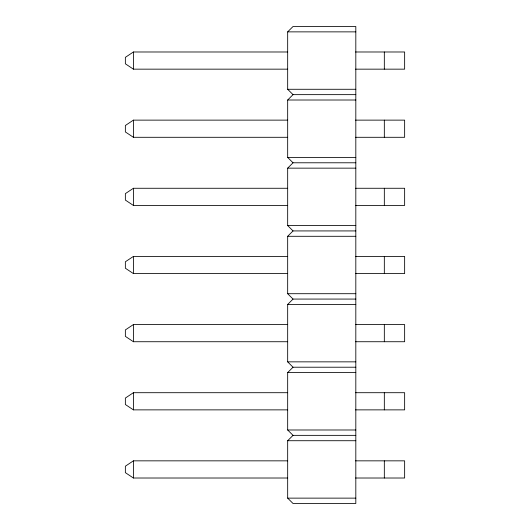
<?xml version="1.0" encoding="UTF-8"?>
<svg xmlns="http://www.w3.org/2000/svg" width="530" height="530" viewBox="0 0 530 530"><rect width="100%" height="100%" fill="white"/><g stroke="black" fill="none" stroke-linecap="round" stroke-linejoin="round"><path stroke-width="0.79" d="M355.816 94.645L293.037 94.645L287.671 89.278L287.671 31.866L293.037 26.5L355.816 26.5L355.816 503.5L293.037 503.5L287.671 498.134L287.671 440.721L293.037 435.355L355.816 435.355M355.816 162.783L293.037 162.783L287.671 157.423L287.671 100.011L293.037 94.645M355.816 230.928L293.037 230.928L287.671 225.561L287.671 168.149L293.037 162.783M355.816 299.072L293.037 299.072L287.671 293.706L287.671 236.294L293.037 230.928M355.816 367.217L293.037 367.217L287.671 361.851L287.671 304.439L293.037 299.072M293.037 435.355L287.671 429.989L287.671 372.577L293.037 367.217M287.671 51.986L133.408 51.986L125.358 57.353L125.358 63.792L133.408 69.158L287.671 69.158M287.671 120.131L133.408 120.131L125.358 125.497L125.358 131.937L133.408 137.297L287.671 137.297M287.671 188.269L133.408 188.269L125.358 193.635L125.358 200.075L133.408 205.441L287.671 205.441M287.671 256.414L133.408 256.414L125.358 261.78L125.358 268.22L133.408 273.586L287.671 273.586M287.671 324.559L133.408 324.559L125.358 329.925L125.358 336.365L133.408 341.731L287.671 341.731M287.671 392.703L133.408 392.703L125.358 398.063L125.358 404.503L133.408 409.869L287.671 409.869M287.671 460.842L133.408 460.842L125.358 466.208L125.358 472.647L133.408 478.014L287.671 478.014M287.671 31.866L355.816 31.866M355.557 51.986L404.642 51.986L404.642 69.158L355.557 69.158M287.671 89.278L355.816 89.278M287.671 100.011L355.816 100.011M355.557 120.131L404.642 120.131L404.642 137.297L355.557 137.297M287.671 157.423L355.816 157.423M287.671 168.149L355.816 168.149M355.557 188.269L404.642 188.269L404.642 205.441L355.557 205.441M287.671 225.561L355.816 225.561M287.671 236.294L355.816 236.294M355.557 256.414L404.642 256.414L404.642 273.586L355.557 273.586M287.671 293.706L355.816 293.706M287.671 304.439L355.816 304.439M355.557 324.559L404.642 324.559L404.642 341.731L355.557 341.731M287.671 361.851L355.816 361.851M287.671 372.577L355.816 372.577M355.557 392.703L404.642 392.703L404.642 409.869L355.557 409.869M287.671 429.989L355.816 429.989M287.671 440.721L355.816 440.721M355.557 460.842L404.642 460.842L404.642 478.014L355.557 478.014M287.671 498.134L355.816 498.134M384.329 51.986L384.329 69.158M384.329 120.131L384.329 137.297M384.329 188.269L384.329 205.441M384.329 256.414L384.329 273.586M384.329 324.559L384.329 341.731M384.329 392.703L384.329 409.869M384.329 460.842L384.329 478.014M133.408 51.986L133.408 69.158M133.408 120.131L133.408 137.297M133.408 188.269L133.408 205.441M133.408 256.414L133.408 273.586M133.408 324.559L133.408 341.731M133.408 392.703L133.408 409.869M133.408 460.842L133.408 478.014"/></g></svg>
